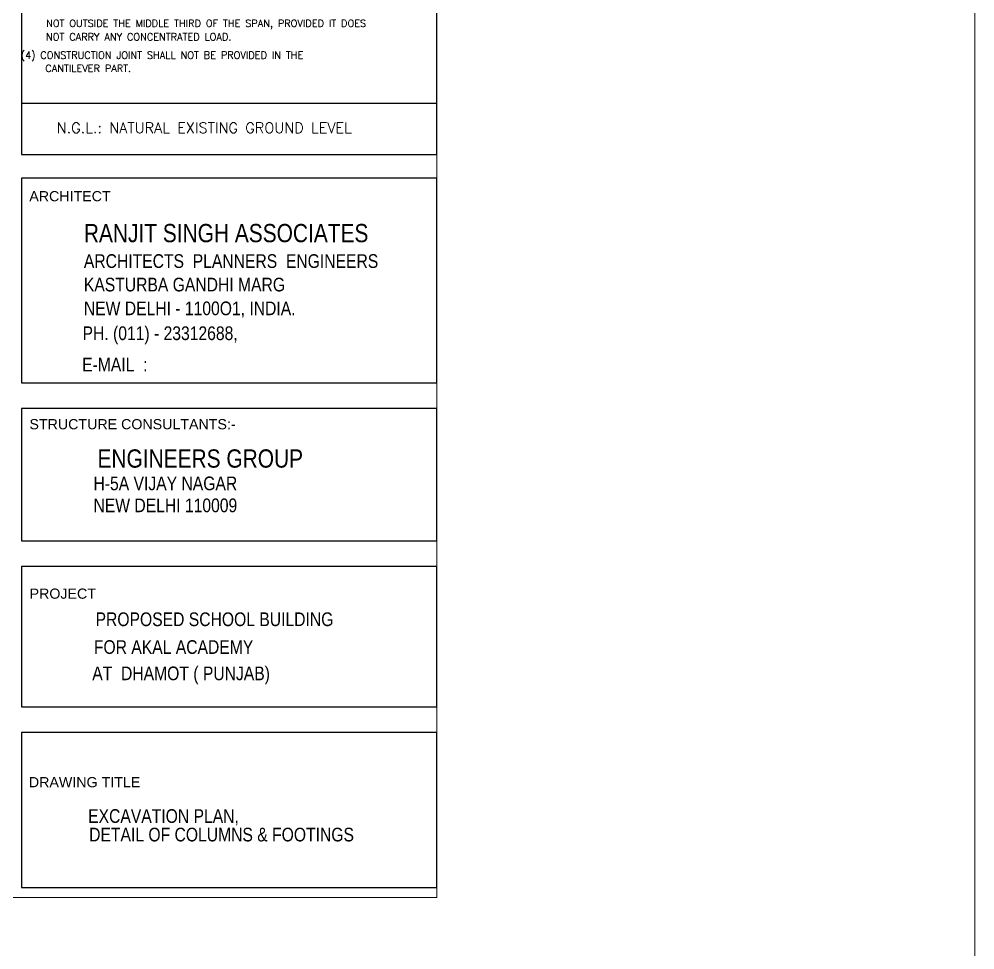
# Model space of a CAD drawing. Header units: inches. Extents: x 719368 to 9005052, y -3573818 to 446967.
# Drawn here: x 4547617 to 4582543, y -1816662 to -1782651 of the extents above; entities that cross this region are included whole.
import ezdxf
from ezdxf.enums import TextEntityAlignment as Align

# ---------------------------------------------------------------- set-up
doc = ezdxf.new("R2010")
doc.units = ezdxf.units.IN
doc.header["$LTSCALE"] = 20
doc.header["$MEASUREMENT"] = 0
for name, color, linetype, lineweight in [('DIM', 7, 'Continuous', 13), ('FOR-TEXT', 3, 'Continuous', 25), ('FORMET', 4, 'Continuous', 25), ('Text', 7, 'Continuous', 15), ('TEXT 1', 3, 'Continuous', 20)]:
    doc.layers.add(name, color=color, linetype=linetype, lineweight=lineweight)
doc.styles.add('AR', font='arial.ttf')
doc.styles.add('ARIAL', font='techl___.ttf')
doc.styles.add('romans-shx', font='ROMANS.SHX', dxfattribs={"height": 250})
doc.styles.add('ROMANS1', font='romans.shx', dxfattribs={"height": 200})

msp = doc.modelspace()

# ---------------------------------------------------------------- linework, layer by layer
at = {"layer": 'DIM'}
for points in [[(4447812.8, -1740984.4), (4582542.8, -1740984.4), (4582542.8, -1885770.9), (4447812.8, -1885770.9)], [(4466067.8, -1746382.4), (4562884.8, -1746382.4), (4562884.8, -1814751.9), (4466067.8, -1814751.9)]]:
    msp.add_lwpolyline(points, close=True, dxfattribs=at)
at = {"layer": 'FORMET'}
msp.add_line((4547699.1, -1785726.7), (4562884.8, -1785726.7), dxfattribs=at)
for points in [[(4547699.1, -1787593), (4562884.8, -1787593), (4562884.8, -1746382.4), (4547699.1, -1746382.4), (4547699.1, -1787593)], [(4547699.1, -1795940.2), (4562884.8, -1795940.2), (4562884.8, -1788464.4), (4547699.1, -1788464.4)], [(4547699.1, -1795940.2), (4562884.8, -1795940.2), (4562884.8, -1788464.4), (4547699.1, -1788464.4)], [(4547699.1, -1795940.2), (4562884.8, -1795940.2), (4562884.8, -1788464.4), (4547699.1, -1788464.4)], [(4547699.1, -1801709.4), (4562884.8, -1801709.4), (4562884.8, -1796878.1), (4547699.1, -1796878.1)], [(4547699.1, -1807783.2), (4562884.8, -1807783.2), (4562884.8, -1802647.3), (4547699.1, -1802647.3)], [(4547699.1, -1814388.2), (4562884.8, -1814388.2), (4562884.8, -1808721.1), (4547699.1, -1808721.1)]]:
    msp.add_lwpolyline(points, close=True, dxfattribs=at)

# ---------------------------------------------------------------- texts
at = {"layer": 'DIM', "ltscale": 0.09, "style": 'ARIAL'}
for s, height, p in [('RANJIT SINGH ASSOCIATES', 666.828, (4549983.6, -1790802.9)), ('ARCHITECTS  PLANNERS  ENGINEERS  ', 500.121, (4549983.6, -1791742)), ('KASTURBA GANDHI MARG', 500.121, (4549983.6, -1792601.3)), ('NEW DELHI - 1100O1, INDIA.', 500.121, (4549983.6, -1793469.8)), ('PH. (011) - 23312688, ', 500.121, (4549935.5, -1794378.8)), ('E-MAIL  :  ', 500.121, (4549919, -1795522.6)), ('H-5A VIJAY NAGAR', 500.121, (4550335, -1799866)), ('NEW DELHI 110009', 500.121, (4550335, -1800668.8)), ('PROPOSED SCHOOL BUILDING ', 500.121, (4550411.5, -1804831.1)), ('FOR AKAL ACADEMY ', 500.121, (4550349.5, -1805845.2)), ('AT  DHAMOT ( PUNJAB)', 500.121, (4550290.8, -1806808.1)), ('EXCAVATION PLAN,', 500.121, (4550140.2, -1812020.5)), ('DETAIL OF COLUMNS & FOOTINGS', 500.121, (4550176.9, -1812698.4))]:
    msp.add_text(s, height=height, dxfattribs=at).set_placement(p)
msp.add_text('ENGINEERS GROUP', height=666.828, dxfattribs=at).set_placement((4554237.4, -1799040.4), align=Align.CENTER)
at = {"layer": 'FOR-TEXT', "color": 3, "style": 'AR'}
for s, height, p in [('ARCHITECT', 371.94, (4547989.8, -1789307.3)), ('ARCHITECT', 371.94, (4547989.8, -1789307.3)), ('STRUCTURE CONSULTANTS:-', 371.941, (4547995.5, -1797638.3)), ('PROJECT', 371.94, (4548000.7, -1803830.8)), ('DRAWING TITLE', 371.941, (4547973.9, -1810719.5))]:
    msp.add_text(s, height=height, dxfattribs=at).set_placement(p)
at = {"layer": 'Text', "style": 'ROMANS1'}
msp.add_text('N.G.L.: NATURAL EXISTING GROUND LEVEL', height=386.557, dxfattribs=at).set_placement((4554382.2, -1786624), align=Align.MIDDLE)
at = {"layer": 'TEXT 1', "style": 'romans-shx'}
for s, p in [('NOT OUTSIDE THE MIDDLE THIRD OF THE SPAN, PROVIDED IT DOES ', (4548604.1, -1782933)), ('NOT CARRY ANY CONCENTRATED LOAD.', (4548602.2, -1783430.1)), ('(4) CONSTRUCTION JOINT SHALL NOT BE PROVIDED IN THE ', (4547680.1, -1784098.1)), ('CANTILEVER PART.', (4548575.2, -1784576.7))]:
    msp.add_text(s, height=260.37, dxfattribs=at).set_placement(p)

doc.saveas('drawing.dxf')
